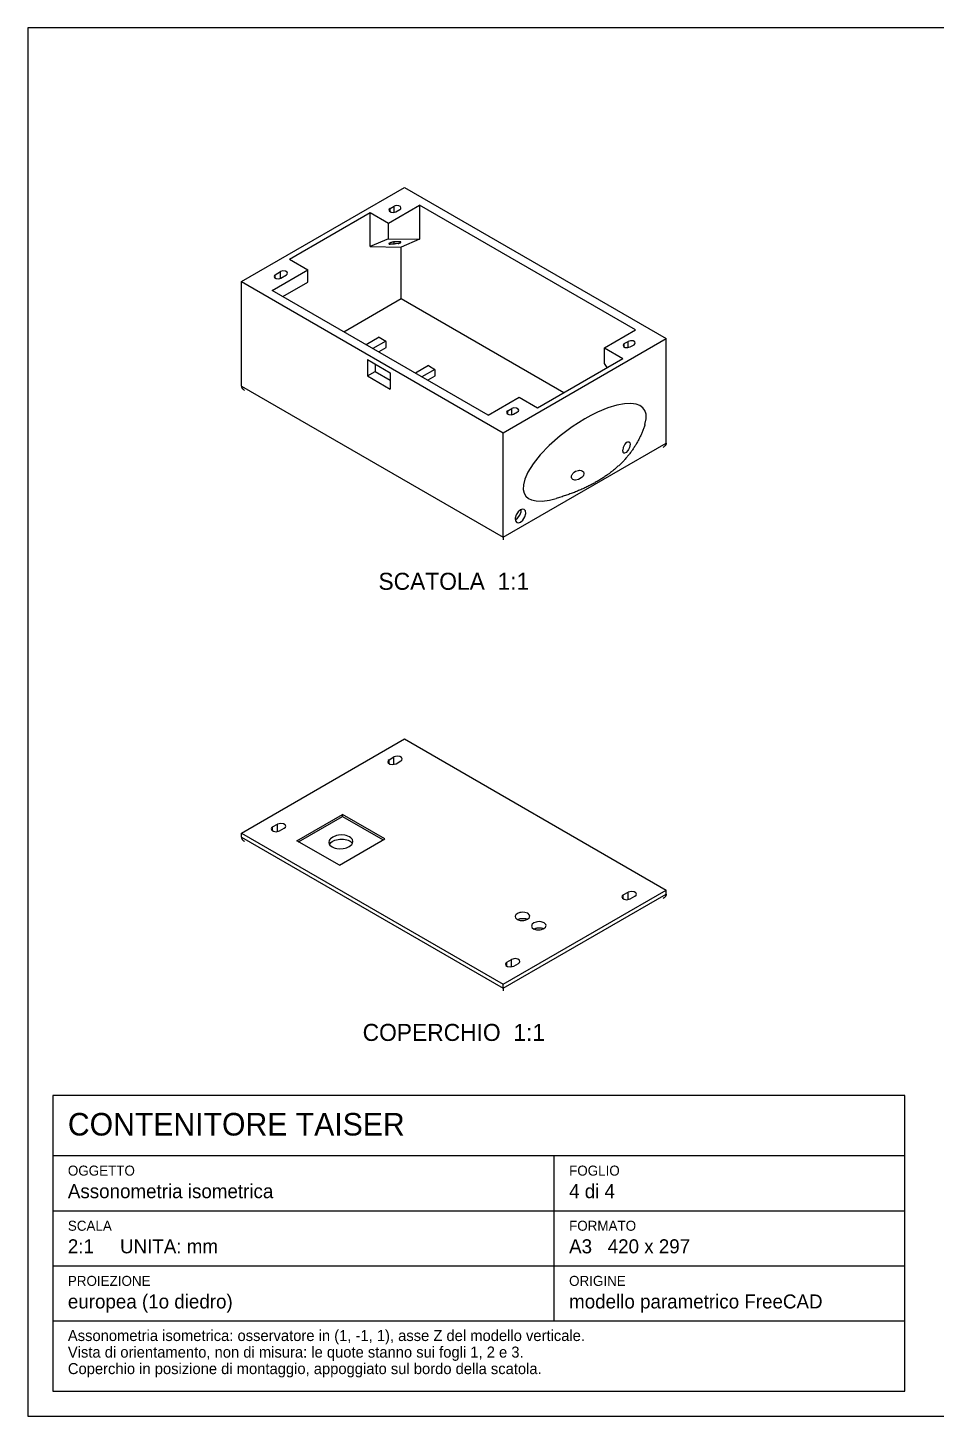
# Model space of a CAD drawing. Header units: metres. Extents: x 10 to 1730, y 10 to 287.
# Drawn here: x 1330 to 1511.2, y 10 to 287 of the extents above; entities that cross this region are included whole.
import ezdxf
from ezdxf.enums import TextEntityAlignment as Align

# ---------------------------------------------------------------- set-up
doc = ezdxf.new("R2010")
doc.units = ezdxf.units.M
doc.layers.add('CONTORNO', color=7, linetype='CONTINUOUS')
doc.layers.add('CORNICE', color=7, linetype='CONTINUOUS')

msp = doc.modelspace()

# ---------------------------------------------------------------- linework, layer by layer
at = {"layer": 'CONTORNO'}
for p, q in [((1372.623091, 236.350883), (1405.150003, 255.130304)), ((1405.150003, 255.130304), (1457.376909, 224.977086)), ((1382.225601, 240.833449), (1398.325008, 250.128446)), ((1398.325008, 243.338656), (1398.325008, 250.128446)), ((1398.325008, 250.128446), (1401.987114, 248.014128)), ((1401.987114, 248.014128), (1408.175712, 251.587118)), ((1402.106203, 250.81174), (1402.044355, 250.632225)), ((1402.044355, 250.632225), (1402.151027, 250.399873)), ((1402.282331, 250.963926), (1402.106203, 250.81174)), ((1402.151027, 250.399873), (1402.481655, 250.216139)), ((1402.282331, 250.963926), (1403.072876, 251.420348)), ((1402.282331, 250.300523), (1402.282331, 250.963926)), ((1402.481655, 250.216139), (1402.999385, 250.170402)), ((1402.999385, 250.170402), (1403.43138, 250.300523)), ((1403.504871, 251.550469), (1403.072876, 251.420348)), ((1403.072876, 250.180011), (1403.072876, 251.420348)), ((1403.43138, 250.300523), (1404.221925, 250.756945)), ((1404.022601, 251.504732), (1403.504871, 251.550469)), ((1404.353229, 251.320998), (1404.022601, 251.504732)), ((1404.221925, 250.756945), (1404.398053, 250.909131)), ((1404.459901, 251.088646), (1404.353229, 251.320998)), ((1404.398053, 250.909131), (1404.459901, 251.088646)), ((1451.23993, 226.72398), (1408.175712, 251.587118)), ((1408.175712, 251.587118), (1408.175712, 244.797972)), ((1401.987114, 244.887196), (1401.987114, 248.014128)), ((1401.987114, 244.887196), (1398.325008, 243.338656)), ((1401.987114, 244.887196), (1408.175712, 244.797972)), ((1402.055835, 243.939542), (1402.044355, 243.907441)), ((1402.044355, 243.907441), (1402.045633, 243.897742)), ((1402.045633, 243.897742), (1402.049464, 243.888595)), ((1402.049464, 243.888595), (1402.055835, 243.880029)), ((1402.08995, 243.975424), (1402.055835, 243.939542)), ((1402.055835, 243.880029), (1402.064726, 243.872072)), ((1402.064726, 243.872072), (1402.07611, 243.864748)), ((1402.07611, 243.864748), (1402.08995, 243.858081)), ((1402.145736, 244.014074), (1402.08995, 243.975424)), ((1402.08995, 243.858081), (1402.106203, 243.852091)), ((1402.106203, 243.852091), (1402.124818, 243.846797)), ((1402.124818, 243.846797), (1402.145736, 243.842216)), ((1402.221617, 244.054399), (1402.145736, 244.014074)), ((1402.145736, 243.842216), (1402.168892, 243.838363)), ((1402.168892, 243.838363), (1402.194212, 243.835248)), ((1402.194212, 243.835248), (1402.221617, 243.832883)), ((1402.315449, 244.095261), (1402.221617, 244.054399)), ((1402.221617, 243.832883), (1402.251021, 243.831275)), ((1402.251021, 243.831275), (1402.282331, 243.830428)), ((1402.282331, 243.830428), (1402.282331, 244.081652)), ((1403.072876, 243.819031), (1402.282331, 243.830428)), ((1402.424579, 244.135504), (1402.315449, 244.095261)), ((1402.545925, 244.173991), (1402.424579, 244.135504)), ((1402.676057, 244.209635), (1402.545925, 244.173991)), ((1402.811298, 244.241428), (1402.676057, 244.209635)), ((1402.947826, 244.268472), (1402.811298, 244.241428)), ((1403.081784, 244.290003), (1402.947826, 244.268472)), ((1403.072876, 243.819031), (1403.072876, 244.288733)), ((1403.072876, 243.819031), (1403.073206, 243.819026)), ((1403.073206, 243.819026), (1403.073537, 243.819022)), ((1403.073537, 243.819022), (1403.073867, 243.819017)), ((1403.073867, 243.819017), (1403.074198, 243.819012)), ((1403.074198, 243.819012), (1403.074529, 243.819008)), ((1403.074529, 243.819008), (1403.07486, 243.819004)), ((1403.07486, 243.819004), (1403.075191, 243.819)), ((1403.075191, 243.819), (1403.075523, 243.818995)), ((1403.075523, 243.818995), (1403.075854, 243.818991)), ((1403.075854, 243.818991), (1403.076186, 243.818987)), ((1403.076186, 243.818987), (1403.076518, 243.818983)), ((1403.076518, 243.818983), (1403.07685, 243.81898)), ((1403.07685, 243.81898), (1403.077182, 243.818976)), ((1403.077182, 243.818976), (1403.077515, 243.818972)), ((1403.868086, 243.936076), (1403.077515, 243.818972)), ((1403.332214, 243.916977), (1403.077515, 243.818972)), ((1403.209386, 244.305412), (1403.081784, 244.290003)), ((1403.327026, 244.314264), (1403.209386, 244.305412)), ((1403.43138, 244.316309), (1403.327026, 244.314264)), ((1403.868086, 243.936076), (1403.332214, 243.916977)), ((1404.221925, 244.304912), (1403.43138, 244.316309)), ((1403.868086, 243.936076), (1403.93941, 243.955832)), ((1403.93941, 243.955832), (1404.008234, 243.976497)), ((1404.008234, 243.976497), (1404.07397, 243.997894)), ((1404.07397, 243.997894), (1404.136054, 244.019839)), ((1404.136054, 244.019839), (1404.193955, 244.042145)), ((1404.193955, 244.042145), (1404.247179, 244.064621)), ((1404.253235, 244.304065), (1404.221925, 244.304912)), ((1404.247179, 244.064621), (1404.295268, 244.087074)), ((1404.282639, 244.302457), (1404.253235, 244.304065)), ((1404.310044, 244.300092), (1404.282639, 244.302457)), ((1404.295268, 244.087074), (1404.337811, 244.109312)), ((1404.335364, 244.296978), (1404.310044, 244.300092)), ((1404.35852, 244.293124), (1404.335364, 244.296978)), ((1404.337811, 244.109312), (1404.374445, 244.131145)), ((1404.379438, 244.288543), (1404.35852, 244.293124)), ((1404.374445, 244.131145), (1404.404856, 244.152385)), ((1404.398053, 244.283249), (1404.379438, 244.288543)), ((1404.414306, 244.277259), (1404.398053, 244.283249)), ((1404.404856, 244.152385), (1404.428782, 244.172852)), ((1404.428146, 244.270592), (1404.414306, 244.277259)), ((1404.43953, 244.263268), (1404.428146, 244.270592)), ((1404.428782, 244.172852), (1404.446021, 244.19237)), ((1404.448421, 244.255311), (1404.43953, 244.263268)), ((1404.446021, 244.19237), (1404.456423, 244.210771)), ((1404.454792, 244.246745), (1404.448421, 244.255311)), ((1404.458622, 244.237599), (1404.454792, 244.246745)), ((1404.456423, 244.210771), (1404.459901, 244.227899)), ((1404.459901, 244.227899), (1404.458622, 244.237599)), ((1408.175712, 244.797972), (1404.513606, 243.249432)), ((1398.325008, 243.338656), (1404.513606, 243.249432)), ((1404.513606, 232.962422), (1404.513606, 243.249432)), ((1378.76007, 234.603989), (1385.887707, 238.719131)), ((1379.371364, 237.736274), (1380.455359, 238.362118)), ((1380.887353, 238.49224), (1380.455359, 238.362118)), ((1380.455359, 237.039152), (1380.455359, 238.362118)), ((1381.405083, 238.446502), (1380.887353, 238.49224)), ((1381.735712, 238.262769), (1381.405083, 238.446502)), ((1381.842383, 238.030417), (1381.735712, 238.262769)), ((1382.225601, 240.833449), (1385.887707, 238.719131)), ((1385.887707, 236.271275), (1385.887707, 238.719131)), ((1372.623091, 215.53022), (1372.623091, 236.350883)), ((1372.623091, 236.350883), (1424.849997, 206.197664)), ((1379.195236, 237.584088), (1379.133388, 237.404572)), ((1379.133388, 237.404572), (1379.24006, 237.17222)), ((1379.371364, 237.736274), (1379.195236, 237.584088)), ((1379.24006, 237.17222), (1379.570688, 236.988487)), ((1379.371364, 237.07287), (1379.371364, 237.736274)), ((1379.570688, 236.988487), (1380.088418, 236.942749)), ((1380.088418, 236.942749), (1380.520413, 237.07287)), ((1380.520413, 237.07287), (1381.604407, 237.698715)), ((1380.879976, 233.38006), (1385.887707, 236.271275)), ((1381.604407, 237.698715), (1381.780535, 237.850901)), ((1381.780535, 237.850901), (1381.842383, 238.030417)), ((1421.824288, 209.740851), (1378.76007, 234.603989)), ((1393.058477, 226.3488), (1404.513606, 232.962422)), ((1404.513606, 232.962422), (1436.941523, 214.240156)), ((1400.134663, 225.258466), (1397.540826, 223.760914)), ((1401.439982, 224.50484), (1398.846146, 223.007288)), ((1400.134663, 225.258466), (1401.439982, 224.50484)), ((1401.482947, 224.330809), (1401.439982, 224.50484)), ((1424.849997, 206.197664), (1457.376909, 224.977086)), ((1445.051331, 223.150991), (1451.23993, 226.72398)), ((1449.011483, 223.984838), (1449.802028, 224.44126)), ((1450.234022, 224.571381), (1449.802028, 224.44126)), ((1449.802028, 223.200923), (1449.802028, 224.44126)), ((1450.751752, 224.525643), (1450.234022, 224.571381)), ((1451.082381, 224.34191), (1450.751752, 224.525643)), ((1457.376909, 204.156423), (1457.376909, 224.977086)), ((1401.439982, 223.126593), (1400.039742, 222.318165)), ((1401.439982, 223.126593), (1401.482947, 223.350236)), ((1401.482947, 223.350236), (1401.482947, 224.330809)), ((1445.051331, 223.150991), (1448.713437, 221.036673)), ((1445.051331, 220.024058), (1445.051331, 223.150991)), ((1448.835355, 223.832652), (1448.773507, 223.653136)), ((1448.773507, 223.653136), (1448.880178, 223.420785)), ((1449.011483, 223.984838), (1448.835355, 223.832652)), ((1448.880178, 223.420785), (1449.210807, 223.237051)), ((1449.011483, 223.321435), (1449.011483, 223.984838)), ((1449.210807, 223.237051), (1449.728537, 223.191313)), ((1449.728537, 223.191313), (1450.160531, 223.321435)), ((1450.160531, 223.321435), (1450.951077, 223.777856)), ((1450.951077, 223.777856), (1451.127204, 223.930042)), ((1451.189052, 224.109558), (1451.082381, 224.34191)), ((1451.127204, 223.930042), (1451.189052, 224.109558)), ((1397.755787, 220.821526), (1402.328646, 218.181385)), ((1397.755787, 220.821526), (1397.755787, 217.551458)), ((1399.311422, 219.92338), (1399.311422, 218.449604)), ((1409.927384, 219.604635), (1407.333548, 218.107083)), ((1411.232703, 218.851009), (1408.638867, 217.353457)), ((1409.927384, 219.604635), (1411.232703, 218.851009)), ((1411.275669, 218.676978), (1411.232703, 218.851009)), ((1431.674992, 211.199522), (1448.713437, 221.036673)), ((1445.562584, 219.217528), (1445.051331, 220.024058)), ((1397.755787, 217.551458), (1399.311422, 218.449604)), ((1397.755787, 217.551458), (1402.328646, 214.911316)), ((1399.311422, 218.449604), (1402.328646, 216.707608)), ((1402.328646, 218.181385), (1402.328646, 214.911316)), ((1411.232703, 217.472763), (1409.832464, 216.664334)), ((1411.232703, 217.472763), (1411.275669, 217.696406)), ((1411.275669, 217.696406), (1411.275669, 218.676978)), ((1372.623091, 215.53022), (1372.626428, 215.461548)), ((1372.623091, 215.53022), (1424.849997, 185.377002)), ((1372.626428, 215.461548), (1372.636429, 215.393092)), ((1372.636429, 215.393092), (1372.653063, 215.325068)), ((1372.653063, 215.325068), (1372.676277, 215.257689)), ((1372.676277, 215.257689), (1372.705997, 215.191167)), ((1372.705997, 215.191167), (1372.742132, 215.125713)), ((1372.742132, 215.125713), (1372.784566, 215.061531)), ((1372.784566, 215.061531), (1372.833167, 214.998823)), ((1372.833167, 214.998823), (1372.887782, 214.937788)), ((1372.887782, 214.937788), (1372.948238, 214.878617)), ((1372.948238, 214.878617), (1373.014345, 214.821496)), ((1373.014345, 214.821496), (1373.085896, 214.766604)), ((1373.085896, 214.766604), (1373.162665, 214.714116)), ((1373.162665, 214.714116), (1373.244411, 214.664195)), ((1421.824288, 209.740851), (1428.012886, 213.31384)), ((1428.012886, 213.31384), (1431.674992, 211.199522)), ((1425.778075, 210.571024), (1425.601947, 210.418838)), ((1425.778075, 210.571024), (1426.56862, 211.027446)), ((1425.778075, 209.907621), (1425.778075, 210.571024)), ((1427.000615, 211.157567), (1426.56862, 211.027446)), ((1426.56862, 209.787109), (1426.56862, 211.027446)), ((1427.518345, 211.111829), (1427.000615, 211.157567)), ((1427.848973, 210.928096), (1427.518345, 211.111829)), ((1427.955645, 210.695744), (1427.848973, 210.928096)), ((1427.893797, 210.516228), (1427.955645, 210.695744)), ((1445.707159, 211.154034), (1443.670324, 210.316341)), ((1447.521113, 211.70535), (1445.707159, 211.154034)), ((1449.070641, 211.990126), (1447.521113, 211.70535)), ((1450.344818, 212.044228), (1449.070641, 211.990126)), ((1451.357778, 211.909005), (1450.344818, 212.044228)), ((1452.139423, 211.620154), (1451.357778, 211.909005)), ((1452.723355, 211.197374), (1452.139423, 211.620154)), ((1453.132287, 210.637192), (1452.723355, 211.197374)), ((1453.363537, 209.913402), (1453.132287, 210.637192)), ((1425.601947, 210.418838), (1425.540099, 210.239322)), ((1425.540099, 210.239322), (1425.646771, 210.00697)), ((1425.646771, 210.00697), (1425.977399, 209.823237)), ((1425.977399, 209.823237), (1426.495129, 209.777499)), ((1426.495129, 209.777499), (1426.927124, 209.907621)), ((1426.927124, 209.907621), (1427.717669, 210.364042)), ((1427.717669, 210.364042), (1427.893797, 210.516228)), ((1441.113453, 208.986408), (1438.612441, 207.40256)), ((1442.364684, 209.67407), (1441.113453, 208.986408)), ((1443.670324, 210.316341), (1442.364684, 209.67407)), ((1453.140678, 207.869206), (1453.084178, 207.69329)), ((1453.140672, 207.869187), (1453.383276, 208.999881)), ((1453.383276, 208.999881), (1453.363537, 209.913402)), ((1424.849997, 185.377002), (1424.849997, 206.197664)), ((1436.210538, 205.600695), (1434.045982, 203.690044)), ((1438.612441, 207.40256), (1436.210538, 205.600695)), ((1451.971501, 204.99911), (1451.888916, 204.838254)), ((1452.052551, 205.160852), (1451.971501, 204.99911)), ((1452.132067, 205.32348), (1452.052551, 205.160852)), ((1452.210049, 205.486994), (1452.132067, 205.32348)), ((1452.286496, 205.651393), (1452.210049, 205.486994)), ((1452.361409, 205.816679), (1452.286496, 205.651393)), ((1452.434787, 205.98285), (1452.361409, 205.816679)), ((1452.506631, 206.149908), (1452.434787, 205.98285)), ((1452.576941, 206.317851), (1452.506631, 206.149908)), ((1452.645716, 206.48668), (1452.576941, 206.317851)), ((1452.712957, 206.656395), (1452.645716, 206.48668)), ((1452.778663, 206.826996), (1452.712957, 206.656395)), ((1452.842835, 206.998483), (1452.778663, 206.826996)), ((1452.905473, 207.170856), (1452.842835, 206.998483)), ((1452.966576, 207.344115), (1452.905473, 207.170856)), ((1453.026144, 207.518259), (1452.966576, 207.344115)), ((1453.084178, 207.69329), (1453.026144, 207.518259)), ((1424.849997, 185.377002), (1457.376909, 204.156423)), ((1434.045982, 203.690044), (1432.223878, 201.78505)), ((1448.750126, 202.602149), (1448.753496, 202.699121)), ((1448.762409, 202.422454), (1448.750126, 202.602149)), ((1448.753496, 202.699121), (1448.77512, 202.890673)), ((1448.800361, 202.279034), (1448.762409, 202.422454)), ((1448.77512, 202.890673), (1448.827832, 203.141039)), ((1448.828188, 202.223381), (1448.800361, 202.279034)), ((1448.827832, 203.141039), (1448.884817, 203.332341)), ((1448.843738, 202.200233), (1448.828188, 202.223381)), ((1448.884817, 203.332341), (1449.109605, 203.835437)), ((1449.394383, 202.296335), (1449.083924, 202.115432)), ((1449.109605, 203.835437), (1449.502255, 204.304856)), ((1449.707026, 202.655411), (1449.394383, 202.296335)), ((1449.502255, 204.304856), (1449.696067, 204.405571)), ((1449.696067, 204.405571), (1449.864114, 204.416028)), ((1449.841853, 202.868441), (1449.707026, 202.655411)), ((1450.017355, 203.235995), (1449.841853, 202.868441)), ((1449.864114, 204.416028), (1449.953647, 204.381498)), ((1449.953647, 204.381498), (1450.005364, 204.342318)), ((1450.005364, 204.342318), (1450.047093, 204.295195)), ((1450.153559, 203.939306), (1450.017355, 203.235995)), ((1450.047093, 204.295195), (1450.100905, 204.198703)), ((1450.100905, 204.198703), (1450.153559, 203.939306)), ((1450.250205, 202.239242), (1450.14, 202.094332)), ((1450.358875, 202.385038), (1450.250205, 202.239242)), ((1450.466011, 202.53172), (1450.358875, 202.385038)), ((1450.571612, 202.679288), (1450.466011, 202.53172)), ((1450.675679, 202.827741), (1450.571612, 202.679288)), ((1450.778211, 202.97708), (1450.675679, 202.827741)), ((1450.879209, 203.127306), (1450.778211, 202.97708)), ((1450.978673, 203.278417), (1450.879209, 203.127306)), ((1451.076602, 203.430414), (1450.978673, 203.278417)), ((1451.172997, 203.583297), (1451.076602, 203.430414)), ((1451.267857, 203.737066), (1451.172997, 203.583297)), ((1451.361183, 203.891721), (1451.267857, 203.737066)), ((1451.452975, 204.047262), (1451.361183, 203.891721)), ((1451.543232, 204.203688), (1451.452975, 204.047262)), ((1451.631954, 204.361001), (1451.543232, 204.203688)), ((1451.719143, 204.519199), (1451.631954, 204.361001)), ((1451.804796, 204.678283), (1451.719143, 204.519199)), ((1451.888916, 204.838254), (1451.804796, 204.678283)), ((1456.837335, 203.340318), (1456.755589, 203.290397)), ((1456.914104, 203.392807), (1456.837335, 203.340318)), ((1456.985655, 203.447698), (1456.914104, 203.392807)), ((1457.051762, 203.504819), (1456.985655, 203.447698)), ((1457.112218, 203.563991), (1457.051762, 203.504819)), ((1457.166833, 203.625026), (1457.112218, 203.563991)), ((1457.215434, 203.687733), (1457.166833, 203.625026)), ((1457.257868, 203.751915), (1457.215434, 203.687733)), ((1457.294003, 203.81737), (1457.257868, 203.751915)), ((1457.323723, 203.883892), (1457.294003, 203.81737)), ((1457.346937, 203.95127), (1457.323723, 203.883892)), ((1457.363571, 204.019295), (1457.346937, 203.95127)), ((1457.373572, 204.087751), (1457.363571, 204.019295)), ((1457.376909, 204.156423), (1457.373572, 204.087751)), ((1430.802916, 199.986724), (1429.793807, 198.369492)), ((1432.223878, 201.78505), (1430.802916, 199.986724)), ((1447.754573, 199.509365), (1447.61368, 199.382173)), ((1447.893932, 199.637443), (1447.754573, 199.509365)), ((1448.031756, 199.766406), (1447.893932, 199.637443)), ((1448.168046, 199.896256), (1448.031756, 199.766406)), ((1448.302801, 200.026992), (1448.168046, 199.896256)), ((1448.436022, 200.158613), (1448.302801, 200.026992)), ((1448.567709, 200.29112), (1448.436022, 200.158613)), ((1448.697861, 200.424514), (1448.567709, 200.29112)), ((1448.826478, 200.558793), (1448.697861, 200.424514)), ((1448.953561, 200.693958), (1448.826478, 200.558793)), ((1448.891682, 202.150908), (1448.843738, 202.200233)), ((1448.992705, 202.110091), (1448.891682, 202.150908)), ((1449.07911, 200.830009), (1448.953561, 200.693958)), ((1449.083924, 202.115432), (1448.992705, 202.110091)), ((1449.203125, 200.966945), (1449.07911, 200.830009)), ((1449.325605, 201.104768), (1449.203125, 200.966945)), ((1449.44655, 201.243477), (1449.325605, 201.104768)), ((1449.565961, 201.383071), (1449.44655, 201.243477)), ((1449.683838, 201.523552), (1449.565961, 201.383071)), ((1449.80018, 201.664918), (1449.683838, 201.523552)), ((1449.914988, 201.80717), (1449.80018, 201.664918)), ((1450.028261, 201.950308), (1449.914988, 201.80717)), ((1450.14, 202.094332), (1450.028261, 201.950308)), ((1429.167668, 196.975689), (1428.870317, 195.817014)), ((1429.793807, 198.369492), (1429.167668, 196.975689)), ((1438.499059, 197.252297), (1438.505105, 197.604403)), ((1438.554277, 197.102833), (1438.499059, 197.252297)), ((1438.505105, 197.604403), (1438.596255, 197.851879)), ((1438.737957, 196.899303), (1438.554277, 197.102833)), ((1438.596255, 197.851879), (1438.655872, 197.95682)), ((1438.655872, 197.95682), (1438.766148, 198.107826)), ((1438.975969, 196.79595), (1438.737957, 196.899303)), ((1438.766148, 198.107826), (1439.000414, 198.334612)), ((1439.127236, 196.771193), (1438.975969, 196.79595)), ((1439.000414, 198.334612), (1439.307049, 198.527865)), ((1439.287583, 196.767697), (1439.127236, 196.771193)), ((1439.871523, 196.896376), (1439.287583, 196.767697)), ((1439.307049, 198.527865), (1439.873806, 198.698897)), ((1440.439914, 197.212971), (1439.871523, 196.896376)), ((1439.873806, 198.698897), (1440.055223, 198.71123)), ((1440.055223, 198.71123), (1440.396696, 198.673554)), ((1440.396696, 198.673554), (1440.551754, 198.622864)), ((1440.603536, 197.352601), (1440.439914, 197.212971)), ((1440.551754, 198.622864), (1440.694183, 198.548027)), ((1440.780427, 197.55167), (1440.603536, 197.352601)), ((1440.694183, 198.548027), (1440.843025, 198.417705)), ((1440.886348, 197.72265), (1440.780427, 197.55167)), ((1440.843025, 198.417705), (1440.970256, 198.122434)), ((1440.892723, 197.73562), (1440.886348, 197.72265)), ((1440.971111, 198.006059), (1440.892723, 197.73562)), ((1440.970256, 198.122434), (1440.971111, 198.006059)), ((1443.949641, 196.701266), (1443.771921, 196.595336)), ((1444.125825, 196.808083), (1443.949641, 196.701266)), ((1444.300476, 196.915785), (1444.125825, 196.808083)), ((1444.473592, 197.024373), (1444.300476, 196.915785)), ((1444.645173, 197.133847), (1444.473592, 197.024373)), ((1444.81522, 197.244207), (1444.645173, 197.133847)), ((1444.983733, 197.355452), (1444.81522, 197.244207)), ((1445.150711, 197.467584), (1444.983733, 197.355452)), ((1445.316155, 197.580602), (1445.150711, 197.467584)), ((1445.480064, 197.694505), (1445.316155, 197.580602)), ((1445.642439, 197.809294), (1445.480064, 197.694505)), ((1445.803279, 197.92497), (1445.642439, 197.809294)), ((1445.962585, 198.041531), (1445.803279, 197.92497)), ((1446.120357, 198.158978), (1445.962585, 198.041531)), ((1446.276594, 198.277311), (1446.120357, 198.158978)), ((1446.431297, 198.39653), (1446.276594, 198.277311)), ((1446.584466, 198.516634), (1446.431297, 198.39653)), ((1446.736099, 198.637625), (1446.584466, 198.516634)), ((1446.886199, 198.759502), (1446.736099, 198.637625)), ((1447.034764, 198.882264), (1446.886199, 198.759502)), ((1447.181795, 199.005912), (1447.034764, 198.882264)), ((1447.327291, 199.130447), (1447.181795, 199.005912)), ((1447.471253, 199.255867), (1447.327291, 199.130447)), ((1447.61368, 199.382173), (1447.471253, 199.255867)), ((1428.870317, 195.817014), (1428.838516, 194.880665)), ((1428.838516, 194.880665), (1429.015574, 194.138072)), ((1429.015574, 194.138072), (1429.364473, 193.555525)), ((1437.950592, 193.908722), (1437.726841, 193.829368)), ((1438.17281, 193.988961), (1437.950592, 193.908722)), ((1438.393493, 194.070086), (1438.17281, 193.988961)), ((1438.612641, 194.152097), (1438.393493, 194.070086)), ((1438.830255, 194.234994), (1438.612641, 194.152097)), ((1439.046335, 194.318777), (1438.830255, 194.234994)), ((1439.26088, 194.403446), (1439.046335, 194.318777)), ((1439.473891, 194.489001), (1439.26088, 194.403446)), ((1439.685368, 194.575441), (1439.473891, 194.489001)), ((1439.89531, 194.662768), (1439.685368, 194.575441)), ((1440.103717, 194.75098), (1439.89531, 194.662768)), ((1440.310591, 194.840078), (1440.103717, 194.75098)), ((1440.515929, 194.930063), (1440.310591, 194.840078)), ((1440.719734, 195.020933), (1440.515929, 194.930063)), ((1440.922004, 195.112689), (1440.719734, 195.020933)), ((1441.122739, 195.20533), (1440.922004, 195.112689)), ((1441.32194, 195.298858), (1441.122739, 195.20533)), ((1441.519607, 195.393272), (1441.32194, 195.298858)), ((1441.715739, 195.488571), (1441.519607, 195.393272)), ((1441.910337, 195.584757), (1441.715739, 195.488571)), ((1442.1034, 195.681828), (1441.910337, 195.584757)), ((1442.294929, 195.779786), (1442.1034, 195.681828)), ((1442.484924, 195.878629), (1442.294929, 195.779786)), ((1442.673384, 195.978358), (1442.484924, 195.878629)), ((1442.860309, 196.078973), (1442.673384, 195.978358)), ((1443.045701, 196.180474), (1442.860309, 196.078973)), ((1443.229557, 196.28286), (1443.045701, 196.180474)), ((1443.41188, 196.386133), (1443.229557, 196.28286)), ((1443.592668, 196.490292), (1443.41188, 196.386133)), ((1443.771921, 196.595336), (1443.592668, 196.490292)), ((1429.364473, 193.555525), (1429.875027, 193.10637)), ((1429.875027, 193.10637), (1430.469808, 192.813086)), ((1430.469808, 192.813086), (1431.407223, 192.595996)), ((1431.407223, 192.595996), (1432.615028, 192.5648)), ((1432.615028, 192.5648), (1434.120134, 192.765692)), ((1434.120134, 192.765692), (1435.404955, 193.084567)), ((1435.644025, 193.155054), (1435.404929, 193.084559)), ((1435.881587, 193.226434), (1435.644025, 193.155054)), ((1436.117614, 193.2987), (1435.881587, 193.226434)), ((1436.352107, 193.371852), (1436.117614, 193.2987)), ((1436.585065, 193.44589), (1436.352107, 193.371852)), ((1436.816489, 193.520814), (1436.585065, 193.44589)), ((1437.046379, 193.596624), (1436.816489, 193.520814)), ((1437.274734, 193.673319), (1437.046379, 193.596624)), ((1437.501554, 193.750901), (1437.274734, 193.673319)), ((1437.726841, 193.829368), (1437.501554, 193.750901)), ((1427.453947, 189.8426), (1427.261755, 189.167784)), ((1427.261755, 189.167784), (1427.313069, 188.639462)), ((1427.261905, 188.860526), (1427.721617, 189.175438)), ((1427.313069, 188.639462), (1427.564321, 188.32288)), ((1427.849921, 190.456111), (1427.453947, 189.8426)), ((1427.721617, 189.175438), (1428.153735, 189.733551)), ((1428.314821, 190.848345), (1427.849921, 190.456111)), ((1427.897461, 188.25499), (1428.316033, 188.397923)), ((1428.153735, 189.733551), (1428.41753, 190.412626)), ((1428.73218, 190.990578), (1428.314821, 190.848345)), ((1428.316033, 188.397923), (1428.780934, 188.790841)), ((1428.41753, 190.412626), (1428.448497, 190.915764)), ((1429.065321, 190.922688), (1428.73218, 190.990578)), ((1428.780934, 188.790841), (1429.176526, 189.404781)), ((1429.316169, 190.6072), (1429.065321, 190.922688)), ((1429.176526, 189.404781), (1429.368058, 190.079469)), ((1429.368058, 190.079469), (1429.316169, 190.6072)), ((1427.564321, 188.32288), (1427.897461, 188.25499)), ((1424.849997, 185.377002), (1424.849997, 185.310256)), ((1424.849997, 185.310256), (1424.849997, 185.247575)), ((1424.849997, 185.247575), (1424.849997, 185.189154)), ((1424.849997, 185.189154), (1424.849997, 185.135177)), ((1424.849997, 185.135177), (1424.849997, 185.085815)), ((1424.849997, 185.085815), (1424.849997, 185.041223)), ((1424.849997, 185.041223), (1424.849997, 185.00154)), ((1424.849997, 185.00154), (1424.849997, 184.966893)), ((1424.849997, 184.966893), (1424.849997, 184.937389)), ((1424.849997, 184.937389), (1424.849997, 184.913122)), ((1424.849997, 184.913122), (1424.849997, 184.894168)), ((1424.849997, 184.894168), (1424.849997, 184.880586)), ((1424.849997, 184.880586), (1424.849997, 184.87242)), ((1424.849997, 184.87242), (1424.849997, 184.869696)), ((1372.623091, 126.3488), (1405.150003, 145.128221)), ((1405.150003, 145.128221), (1457.376909, 114.975003)), ((1402.088676, 140.981919), (1403.038104, 141.530071)), ((1403.719611, 141.694787), (1403.038104, 141.530071)), ((1403.038104, 140.042293), (1403.038104, 141.530071)), ((1404.261882, 141.602412), (1403.719611, 141.694787)), ((1404.594018, 141.388722), (1404.261882, 141.602412)), ((1404.701088, 141.132375), (1404.594018, 141.388722)), ((1401.877506, 140.799455), (1401.803353, 140.584223)), ((1401.803353, 140.584223), (1401.910423, 140.327876)), ((1402.088676, 140.981919), (1401.877506, 140.799455)), ((1401.910423, 140.327876), (1402.242559, 140.114185)), ((1402.088676, 140.186526), (1402.088676, 140.981919)), ((1402.242559, 140.114185), (1402.78483, 140.021811)), ((1402.78483, 140.021811), (1403.466338, 140.186526)), ((1403.466338, 140.186526), (1404.415765, 140.734678)), ((1404.415765, 140.734678), (1404.626935, 140.917143)), ((1404.626935, 140.917143), (1404.701088, 141.132375)), ((1378.855269, 127.568105), (1378.644099, 127.385641)), ((1378.855269, 127.568105), (1379.804696, 128.116257)), ((1378.855269, 126.772712), (1378.855269, 127.568105)), ((1380.486204, 128.280973), (1379.804696, 128.116257)), ((1379.804696, 126.628479), (1379.804696, 128.116257)), ((1381.028475, 128.188598), (1380.486204, 128.280973)), ((1381.36061, 127.974908), (1381.028475, 128.188598)), ((1381.182357, 127.320864), (1381.393527, 127.503329)), ((1381.46768, 127.718561), (1381.36061, 127.974908)), ((1381.393527, 127.503329), (1381.46768, 127.718561)), ((1383.671372, 124.814346), (1392.768301, 130.06646)), ((1384.02634, 124.609405), (1392.768301, 129.656579)), ((1401.258702, 125.164525), (1392.768301, 130.06646)), ((1392.768301, 129.656579), (1392.768301, 130.06646)), ((1392.768301, 129.656579), (1400.903735, 124.959584)), ((1372.623091, 125.532303), (1372.623091, 126.3488)), ((1372.623091, 126.3488), (1424.849997, 96.195581)), ((1372.623091, 125.532303), (1372.626428, 125.463631)), ((1372.623091, 125.532303), (1424.849997, 95.379085)), ((1372.626428, 125.463631), (1372.636429, 125.395175)), ((1372.636429, 125.395175), (1372.653063, 125.327151)), ((1372.653063, 125.327151), (1372.676277, 125.259772)), ((1372.676277, 125.259772), (1372.705997, 125.19325)), ((1372.705997, 125.19325), (1372.742132, 125.127796)), ((1372.742132, 125.127796), (1372.784566, 125.063614)), ((1372.784566, 125.063614), (1372.833167, 125.000906)), ((1372.833167, 125.000906), (1372.887782, 124.939871)), ((1372.887782, 124.939871), (1372.948238, 124.8807)), ((1372.948238, 124.8807), (1373.014345, 124.823579)), ((1373.014345, 124.823579), (1373.085896, 124.768687)), ((1373.085896, 124.768687), (1373.162665, 124.716199)), ((1373.162665, 124.716199), (1373.244411, 124.666278)), ((1378.644099, 127.385641), (1378.569946, 127.170409)), ((1378.569946, 127.170409), (1378.677016, 126.914062)), ((1378.677016, 126.914062), (1379.009151, 126.700371)), ((1379.009151, 126.700371), (1379.551422, 126.607997)), ((1379.551422, 126.607997), (1380.23293, 126.772712)), ((1380.23293, 126.772712), (1381.182357, 127.320864)), ((1392.161773, 119.91241), (1383.671372, 124.814346)), ((1390.151425, 124.84303), (1390.070557, 124.484417)), ((1390.288813, 125.068374), (1390.151425, 124.84303)), ((1390.423256, 125.218905), (1390.288813, 125.068374)), ((1390.831182, 125.522861), (1390.423256, 125.218905)), ((1390.710404, 124.631821), (1390.972273, 124.782108)), ((1391.618377, 125.835997), (1390.831182, 125.522861)), ((1390.972273, 124.782108), (1391.267352, 124.909724)), ((1391.267352, 124.909724), (1391.589076, 125.01183)), ((1391.589076, 125.01183), (1391.930288, 125.086154)), ((1392.008684, 125.915319), (1391.618377, 125.835997)), ((1391.930288, 125.086154), (1392.283396, 125.131043)), ((1392.637613, 125.962), (1392.008684, 125.915319)), ((1392.161773, 119.91241), (1401.258702, 125.164525)), ((1392.283396, 125.131043), (1392.640546, 125.145497)), ((1393.240375, 125.915232), (1392.637613, 125.962)), ((1392.640546, 125.145497), (1392.993791, 125.129196)), ((1392.993791, 125.129196), (1393.335273, 125.082501)), ((1393.54444, 125.853536), (1393.240375, 125.915232)), ((1393.335273, 125.082501), (1393.657394, 125.006453)), ((1394.21548, 125.590173), (1393.54444, 125.853536)), ((1393.657394, 125.006453), (1393.952989, 124.902742)), ((1393.952989, 124.902742), (1394.21548, 124.773676)), ((1394.478265, 125.4062), (1394.21548, 125.590173)), ((1394.21548, 124.773676), (1394.267134, 124.742807)), ((1394.267134, 124.742807), (1394.316923, 124.710924)), ((1394.316923, 124.710924), (1394.364795, 124.67806)), ((1394.364795, 124.67806), (1394.410701, 124.644249)), ((1394.7785, 125.027196), (1394.478265, 125.4062)), ((1394.859504, 124.679191), (1394.7785, 125.027196)), ((1394.77865, 124.316078), (1394.859517, 124.674691)), ((1394.859517, 124.674691), (1394.859504, 124.679191)), ((1390.070557, 124.484417), (1390.07057, 124.479917)), ((1390.07057, 124.479917), (1390.151575, 124.131912)), ((1390.151575, 124.131912), (1390.270607, 123.940501)), ((1390.177866, 124.080432), (1390.308733, 124.277036)), ((1390.270607, 123.940501), (1390.714594, 123.568935)), ((1390.308733, 124.277036), (1390.487572, 124.462206)), ((1390.487572, 124.462206), (1390.710404, 124.631821)), ((1390.714594, 123.568935), (1391.150657, 123.374514)), ((1391.150657, 123.374514), (1391.358165, 123.312599)), ((1391.358165, 123.312599), (1391.689699, 123.243876)), ((1391.689699, 123.243876), (1392.292461, 123.197108)), ((1392.292461, 123.197108), (1392.921391, 123.243789)), ((1392.921391, 123.243789), (1393.311698, 123.32311)), ((1393.311698, 123.32311), (1393.572426, 123.400731)), ((1393.572426, 123.400731), (1394.098892, 123.636247)), ((1394.098892, 123.636247), (1394.641261, 124.090734)), ((1394.410701, 124.644249), (1394.454592, 124.609525)), ((1394.454592, 124.609525), (1394.496424, 124.573926)), ((1394.496424, 124.573926), (1394.536153, 124.537487)), ((1394.536153, 124.537487), (1394.573738, 124.500246)), ((1394.573738, 124.500246), (1394.609141, 124.462242)), ((1394.609141, 124.462242), (1394.642323, 124.423515)), ((1394.641261, 124.090734), (1394.77865, 124.316078)), ((1394.642323, 124.423515), (1394.673253, 124.384103)), ((1394.673253, 124.384103), (1394.701896, 124.344049)), ((1394.701896, 124.344049), (1394.728224, 124.303394)), ((1394.728224, 124.303394), (1394.752209, 124.262179)), ((1424.849997, 96.195581), (1457.376909, 114.975003)), ((1424.849997, 95.379085), (1457.376909, 114.158506)), ((1448.606473, 113.820473), (1448.53232, 113.605242)), ((1448.53232, 113.605242), (1448.63939, 113.348895)), ((1448.817643, 114.002938), (1448.606473, 113.820473)), ((1448.817643, 114.002938), (1449.76707, 114.55109)), ((1448.817643, 113.207545), (1448.817643, 114.002938)), ((1450.448578, 114.715806), (1449.76707, 114.55109)), ((1449.76707, 113.063312), (1449.76707, 114.55109)), ((1450.195304, 113.207545), (1451.144731, 113.755697)), ((1450.990849, 114.623431), (1450.448578, 114.715806)), ((1451.322984, 114.409741), (1450.990849, 114.623431)), ((1451.144731, 113.755697), (1451.355901, 113.938162)), ((1451.430054, 114.153394), (1451.322984, 114.409741)), ((1451.355901, 113.938162), (1451.430054, 114.153394)), ((1457.166833, 113.627109), (1457.112218, 113.566074)), ((1457.215434, 113.689816), (1457.166833, 113.627109)), ((1457.257868, 113.753998), (1457.215434, 113.689816)), ((1457.294003, 113.819453), (1457.257868, 113.753998)), ((1457.323723, 113.885975), (1457.294003, 113.819453)), ((1457.346937, 113.953354), (1457.323723, 113.885975)), ((1457.363571, 114.021378), (1457.346937, 113.953354)), ((1457.373572, 114.089834), (1457.363571, 114.021378)), ((1457.376909, 114.158506), (1457.373572, 114.089834)), ((1457.376909, 114.158506), (1457.376909, 114.975003)), ((1448.63939, 113.348895), (1448.971525, 113.135204)), ((1448.971525, 113.135204), (1449.513796, 113.04283)), ((1449.513796, 113.04283), (1450.195304, 113.207545)), ((1456.837335, 113.342401), (1456.755589, 113.292481)), ((1456.914104, 113.39489), (1456.837335, 113.342401)), ((1456.985655, 113.449781), (1456.914104, 113.39489)), ((1457.051762, 113.506902), (1456.985655, 113.449781)), ((1457.112218, 113.566074), (1457.051762, 113.506902)), ((1427.272972, 109.778475), (1427.260106, 109.667425)), ((1427.260106, 109.667425), (1427.306435, 109.460738)), ((1427.311036, 109.887911), (1427.272972, 109.778475)), ((1427.306435, 109.460738), (1427.380203, 109.340865)), ((1427.394981, 110.022979), (1427.311036, 109.887911)), ((1427.380203, 109.340865), (1427.646782, 109.117762)), ((1427.716877, 110.291015), (1427.394981, 110.022979)), ((1427.646782, 109.117762), (1428.033207, 108.963853)), ((1428.181128, 110.476862), (1427.716877, 110.291015)), ((1427.731534, 109.07299), (1427.848776, 109.132758)), ((1427.848776, 109.132758), (1427.975424, 109.185497)), ((1427.975424, 109.185497), (1428.110074, 109.230623)), ((1428.033207, 108.963853), (1428.240833, 108.921263)), ((1428.110074, 109.230623), (1428.251236, 109.267637)), ((1428.415073, 110.525327), (1428.181128, 110.476862)), ((1428.240833, 108.921263), (1428.60322, 108.894519)), ((1428.251236, 109.267637), (1428.397345, 109.296129)), ((1428.397345, 109.296129), (1428.546784, 109.315783)), ((1428.792571, 110.554728), (1428.415073, 110.525327)), ((1428.546784, 109.315783), (1428.697896, 109.326381)), ((1428.60322, 108.894519), (1428.980719, 108.923919)), ((1428.697896, 109.326381), (1428.849008, 109.327806)), ((1429.154959, 110.527984), (1428.792571, 110.554728)), ((1428.849008, 109.327806), (1428.998446, 109.320042)), ((1428.980719, 108.923919), (1429.214663, 108.972385)), ((1428.998446, 109.320042), (1429.144556, 109.303175)), ((1429.144556, 109.303175), (1429.285717, 109.277393)), ((1429.74901, 110.331484), (1429.154959, 110.527984)), ((1429.214663, 108.972385), (1429.678915, 109.158232)), ((1429.285717, 109.277393), (1429.420368, 109.24298)), ((1429.420368, 109.24298), (1429.547016, 109.200318)), ((1429.547016, 109.200318), (1429.664258, 109.149879)), ((1429.678915, 109.158232), (1430.000811, 109.426268)), ((1430.089356, 109.988509), (1429.74901, 110.331484)), ((1430.000811, 109.426268), (1430.084756, 109.561335)), ((1430.084756, 109.561335), (1430.12282, 109.670772)), ((1430.135686, 109.781822), (1430.089356, 109.988509)), ((1430.12282, 109.670772), (1430.135686, 109.781822)), ((1430.659162, 108.138403), (1430.575217, 108.003335)), ((1430.981059, 108.406439), (1430.659162, 108.138403)), ((1431.44531, 108.592286), (1430.981059, 108.406439)), ((1431.679254, 108.640751), (1431.44531, 108.592286)), ((1432.056753, 108.670152), (1431.679254, 108.640751)), ((1432.419141, 108.643407), (1432.056753, 108.670152)), ((1433.013192, 108.446908), (1432.419141, 108.643407)), ((1433.353538, 108.103933), (1433.013192, 108.446908)), ((1433.399867, 107.897246), (1433.353538, 108.103933)), ((1430.537154, 107.893899), (1430.524288, 107.782849)), ((1430.524288, 107.782849), (1430.570617, 107.576162)), ((1430.575217, 108.003335), (1430.537154, 107.893899)), ((1430.570617, 107.576162), (1430.644384, 107.456289)), ((1430.644384, 107.456289), (1430.910963, 107.233186)), ((1430.910963, 107.233186), (1431.297389, 107.079277)), ((1430.995715, 107.188414), (1431.112958, 107.248181)), ((1431.112958, 107.248181), (1431.239605, 107.30092)), ((1431.239605, 107.30092), (1431.374256, 107.346047)), ((1431.297389, 107.079277), (1431.505014, 107.036687)), ((1431.374256, 107.346047), (1431.515418, 107.383061)), ((1431.505014, 107.036687), (1431.867402, 107.009943)), ((1431.515418, 107.383061), (1431.661527, 107.411553)), ((1431.661527, 107.411553), (1431.810965, 107.431207)), ((1431.810965, 107.431207), (1431.962077, 107.441805)), ((1431.867402, 107.009943), (1432.244901, 107.039343)), ((1431.962077, 107.441805), (1432.11319, 107.44323)), ((1432.11319, 107.44323), (1432.262628, 107.435466)), ((1432.244901, 107.039343), (1432.478845, 107.087809)), ((1432.262628, 107.435466), (1432.408737, 107.418599)), ((1432.408737, 107.418599), (1432.549899, 107.392817)), ((1432.478845, 107.087809), (1432.943096, 107.273656)), ((1432.549899, 107.392817), (1432.684549, 107.358404)), ((1432.684549, 107.358404), (1432.811197, 107.315741)), ((1432.811197, 107.315741), (1432.92844, 107.265302)), ((1432.943096, 107.273656), (1433.264993, 107.541691)), ((1433.264993, 107.541691), (1433.348938, 107.676759)), ((1433.348938, 107.676759), (1433.387001, 107.786195)), ((1433.387001, 107.786195), (1433.399867, 107.897246)), ((1425.373065, 100.406659), (1425.298912, 100.191428)), ((1425.298912, 100.191428), (1425.405982, 99.935081)), ((1425.584235, 100.589124), (1425.373065, 100.406659)), ((1425.405982, 99.935081), (1425.738118, 99.72139)), ((1425.584235, 100.589124), (1426.533662, 101.137276)), ((1425.584235, 99.793731), (1425.584235, 100.589124)), ((1425.738118, 99.72139), (1426.280389, 99.629016)), ((1426.280389, 99.629016), (1426.961896, 99.793731)), ((1427.21517, 101.301992), (1426.533662, 101.137276)), ((1426.533662, 99.649498), (1426.533662, 101.137276)), ((1426.961896, 99.793731), (1427.911324, 100.341883)), ((1427.757441, 101.209617), (1427.21517, 101.301992)), ((1428.089577, 100.995927), (1427.757441, 101.209617)), ((1427.911324, 100.341883), (1428.122494, 100.524348)), ((1428.196647, 100.73958), (1428.089577, 100.995927)), ((1428.122494, 100.524348), (1428.196647, 100.73958)), ((1424.849997, 95.379085), (1424.849997, 96.195581)), ((1424.849997, 95.379085), (1424.849997, 95.312339)), ((1424.849997, 95.312339), (1424.849997, 95.249658)), ((1424.849997, 95.249658), (1424.849997, 95.191237)), ((1424.849997, 95.191237), (1424.849997, 95.13726)), ((1424.849997, 95.13726), (1424.849997, 95.087898)), ((1424.849997, 95.087898), (1424.849997, 95.043306)), ((1424.849997, 95.043306), (1424.849997, 95.003623)), ((1424.849997, 95.003623), (1424.849997, 94.968976)), ((1424.849997, 94.968976), (1424.849997, 94.939472)), ((1424.849997, 94.939472), (1424.849997, 94.915205)), ((1424.849997, 94.915205), (1424.849997, 94.896251)), ((1424.849997, 94.896251), (1424.849997, 94.882669)), ((1424.849997, 94.882669), (1424.849997, 94.874504)), ((1424.849997, 94.874504), (1424.849997, 94.871779))]:
    msp.add_line(p, q, dxfattribs=at)
at = {"layer": 'CORNICE'}
for p, q in [((1730, 287), (1330, 287)), ((1330, 287), (1330, 10)), ((1505, 74), (1335, 74)), ((1335, 74), (1335, 15)), ((1505, 15), (1505, 74)), ((1335, 62), (1505, 62)), ((1435, 29), (1435, 62)), ((1335, 51), (1505, 51)), ((1335, 40), (1505, 40)), ((1335, 29), (1505, 29)), ((1335, 15), (1505, 15)), ((1330, 10), (1730, 10))]:
    msp.add_line(p, q, dxfattribs=at)

# ---------------------------------------------------------------- texts
at = {"layer": 'CONTORNO'}
for s, p in [('SCATOLA  1:1', (1415, 174.869696)), ('COPERCHIO  1:1', (1415, 84.871779))]:
    msp.add_text(s, height=3.4, dxfattribs=at).set_placement(p, align=Align.CENTER)
for s, height, p in [('CONTENITORE TAISER', 4.5, (1338, 66)), ('OGGETTO', 2, (1338, 58)), ('FOGLIO', 2, (1438, 58)), ('Assonometria isometrica', 2.8, (1338, 53.5)), ('4 di 4', 2.8, (1438, 53.5)), ('SCALA', 2, (1338, 47)), ('FORMATO', 2, (1438, 47)), ('2:1     UNITA: mm', 2.8, (1338, 42.5)), ('A3   420 x 297', 2.8, (1438, 42.5)), ('PROIEZIONE', 2, (1338, 36)), ('ORIGINE', 2, (1438, 36)), ('europea (1o diedro)', 2.8, (1338, 31.5)), ('modello parametrico FreeCAD', 2.8, (1438, 31.5)), ('Assonometria isometrica: osservatore in (1, -1, 1), asse Z del modello verticale.', 2.2, (1338, 25)), ('Vista di orientamento, non di misura: le quote stanno sui fogli 1, 2 e 3.', 2.2, (1338, 21.7)), ('Coperchio in posizione di montaggio, appoggiato sul bordo della scatola.', 2.2, (1338, 18.4))]:
    msp.add_text(s, height=height, dxfattribs=at).set_placement(p)

doc.saveas('drawing.dxf')
